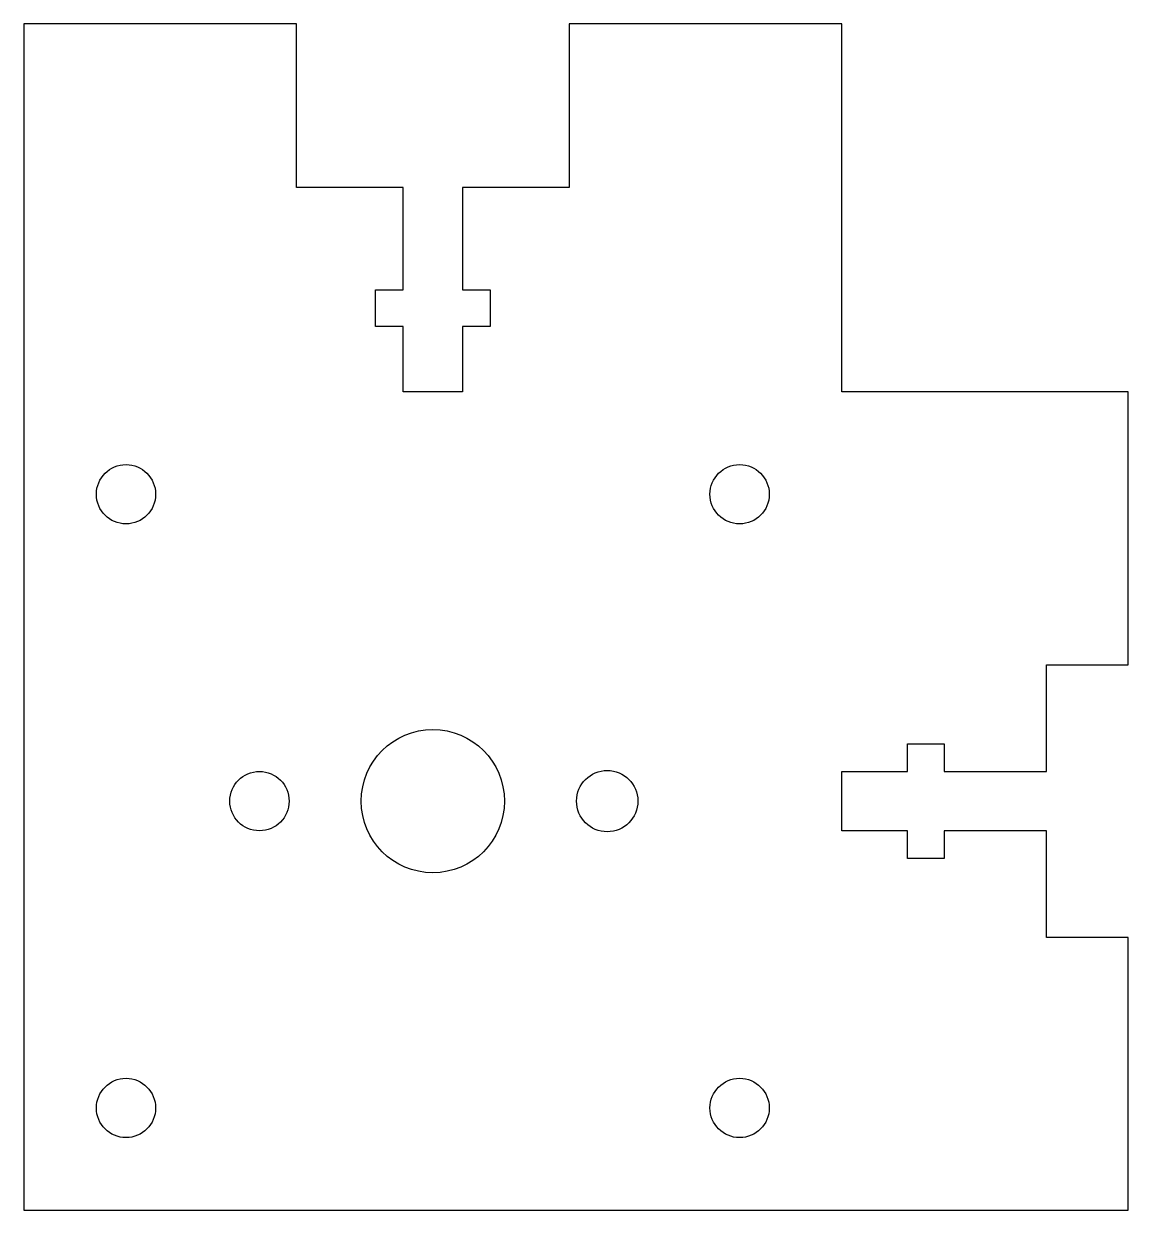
# Model space of a CAD drawing. Header units: millimetres. Extents: x -20 to 34, y -20 to 38.
import ezdxf

# ---------------------------------------------------------------- set-up
doc = ezdxf.new("R2010")
doc.units = ezdxf.units.MM

msp = doc.modelspace()

# ---------------------------------------------------------------- linework, layer by layer
msp.add_lwpolyline([(34, 20), (20, 20), (20, 38), (6.667, 38), (6.667, 30), (1.45, 30), (1.45, 25), (2.8, 25), (2.8, 23.2), (1.45, 23.2), (1.45, 20), (-1.45, 20), (-1.45, 23.2), (-2.8, 23.2), (-2.8, 25), (-1.45, 25), (-1.45, 30), (-6.667, 30), (-6.667, 38), (-20, 38), (-20, -20), (34, -20), (34, -6.667), (30, -6.667), (30, -1.45), (25, -1.45), (25, -2.8), (23.2, -2.8), (23.2, -1.45), (20, -1.45), (20, 1.45), (23.2, 1.45), (23.2, 2.8), (25, 2.8), (25, 1.45), (30, 1.45), (30, 6.667), (34, 6.667)], close=True)
for centre, radius in [((-15, 15), 1.45), ((15, 15), 1.45), ((0, 0), 3.5), ((-8.475, 0), 1.45), ((8.525, 0), 1.5), ((-15, -15), 1.45), ((15, -15), 1.45)]:
    msp.add_circle(centre, radius)

doc.saveas('drawing.dxf')
